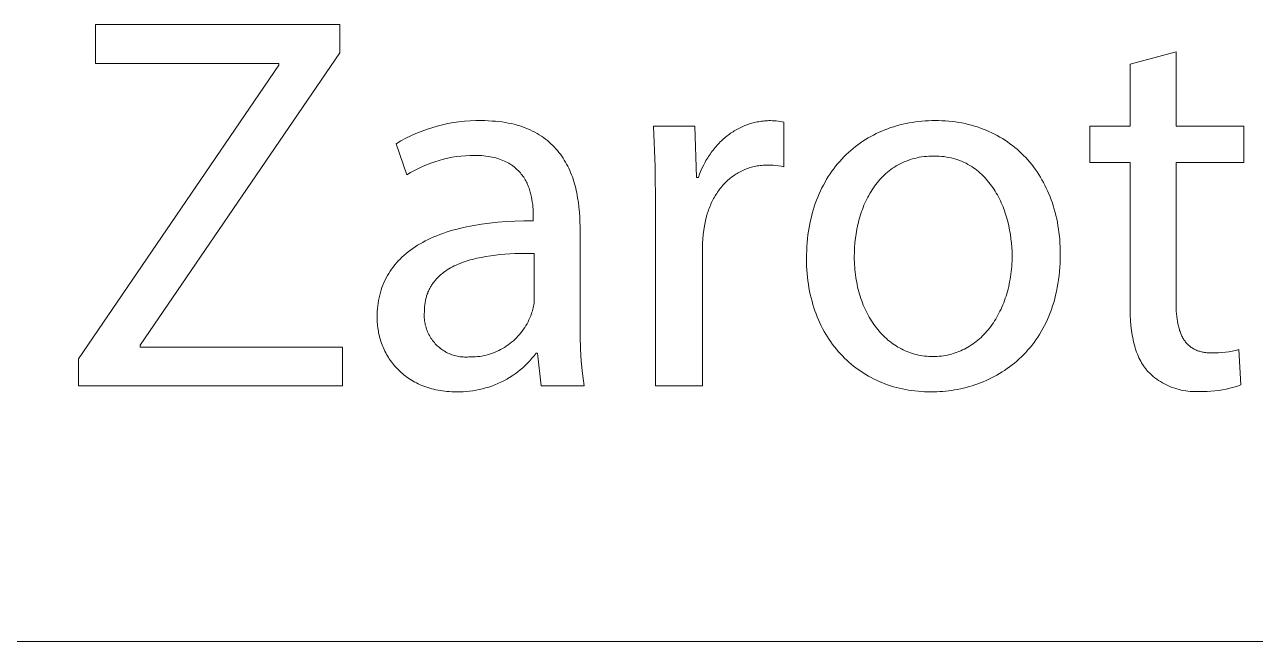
# Model space of a CAD drawing. Header units: millimetres. Extents: x -1656 to 3995, y -637 to 3312.
# Drawn here: x 3038.2 to 3167.9, y -636.5 to -571.5 of the extents above; entities that cross this region are included whole.
import ezdxf

# ---------------------------------------------------------------- set-up
doc = ezdxf.new("R2010")
doc.units = ezdxf.units.MM
doc.header["$MEASUREMENT"] = 0
doc.layers.add('Domyślny', color=7, linetype='Continuous', true_color=0x000000)

msp = doc.modelspace()

# ---------------------------------------------------------------- linework, layer by layer
at = {"layer": 'Domyślny', "color": 18, "lineweight": 15, "true_color": 0x000000}
for p, q in [((3045.63, -575.57), (3045.63, -571.45)), ((3045.63, -571.45), (3071.38, -571.45)), ((3071.38, -571.45), (3071.38, -574.44)), ((3071.38, -574.44), (3050.34, -605.27)), ((3154.71, -575.64), (3159.56, -574.34)), ((3159.56, -574.34), (3159.56, -582.18)), ((3043.83, -606.7), (3064.98, -575.74)), ((3064.98, -575.57), (3045.63, -575.57)), ((3064.98, -575.74), (3064.98, -575.57)), ((3154.71, -582.18), (3154.71, -575.64)), ((3079.96, -582.71), (3080.52, -582.51)), ((3080.52, -582.51), (3081.08, -582.33)), ((3081.08, -582.33), (3081.65, -582.17)), ((3081.65, -582.17), (3082.22, -582.02)), ((3082.22, -582.02), (3082.79, -581.9)), ((3082.79, -581.9), (3083.37, -581.79)), ((3083.37, -581.79), (3083.96, -581.71)), ((3083.96, -581.71), (3084.54, -581.65)), ((3084.54, -581.65), (3085.13, -581.6)), ((3085.13, -581.6), (3085.72, -581.58)), ((3085.72, -581.58), (3086.31, -581.58)), ((3086.31, -581.58), (3086.7, -581.58)), ((3086.7, -581.58), (3087.08, -581.6)), ((3087.08, -581.6), (3087.45, -581.62)), ((3087.45, -581.62), (3087.81, -581.64)), ((3087.81, -581.64), (3088.16, -581.68)), ((3088.16, -581.68), (3088.5, -581.72)), ((3088.5, -581.72), (3088.83, -581.78)), ((3088.83, -581.78), (3089.16, -581.84)), ((3089.16, -581.84), (3089.47, -581.9)), ((3089.47, -581.9), (3089.78, -581.97)), ((3089.78, -581.97), (3090.08, -582.06)), ((3090.08, -582.06), (3090.38, -582.14)), ((3090.38, -582.14), (3090.66, -582.24)), ((3090.66, -582.24), (3090.93, -582.34)), ((3090.93, -582.34), (3091.2, -582.44)), ((3091.2, -582.44), (3091.46, -582.56)), ((3091.46, -582.56), (3091.72, -582.68)), ((3104.64, -586.46), (3104.47, -582.18)), ((3104.47, -582.18), (3108.81, -582.18)), ((3108.81, -582.18), (3109, -587.57)), ((3112.99, -582.66), (3113.13, -582.58)), ((3113.13, -582.58), (3113.26, -582.51)), ((3113.26, -582.51), (3113.4, -582.43)), ((3113.4, -582.43), (3113.53, -582.36)), ((3113.53, -582.36), (3113.67, -582.3)), ((3113.67, -582.3), (3113.81, -582.23)), ((3113.81, -582.23), (3113.95, -582.17)), ((3113.95, -582.17), (3114.09, -582.11)), ((3114.09, -582.11), (3114.24, -582.05)), ((3114.24, -582.05), (3114.38, -582)), ((3114.38, -582), (3114.52, -581.95)), ((3114.52, -581.95), (3114.67, -581.9)), ((3114.67, -581.9), (3114.82, -581.86)), ((3114.82, -581.86), (3114.96, -581.82)), ((3114.96, -581.82), (3115.11, -581.78)), ((3115.11, -581.78), (3115.26, -581.75)), ((3115.26, -581.75), (3115.41, -581.72)), ((3115.41, -581.72), (3115.56, -581.69)), ((3115.56, -581.69), (3115.71, -581.66)), ((3115.71, -581.66), (3115.86, -581.64)), ((3115.86, -581.64), (3116.02, -581.62)), ((3116.02, -581.62), (3116.17, -581.61)), ((3116.17, -581.61), (3116.33, -581.6)), ((3116.33, -581.6), (3116.48, -581.59)), ((3116.48, -581.59), (3116.64, -581.58)), ((3116.64, -581.58), (3116.79, -581.58)), ((3116.79, -581.58), (3117, -581.59)), ((3117, -581.59), (3117.2, -581.59)), ((3117.2, -581.59), (3117.41, -581.61)), ((3117.41, -581.61), (3117.61, -581.63)), ((3117.61, -581.63), (3117.82, -581.66)), ((3117.82, -581.66), (3118.02, -581.69)), ((3118.02, -581.69), (3118.22, -581.73)), ((3118.22, -581.73), (3118.22, -586.44)), ((3128.55, -582.68), (3128.85, -582.55)), ((3128.85, -582.55), (3129.16, -582.43)), ((3129.16, -582.43), (3129.47, -582.32)), ((3129.47, -582.32), (3129.79, -582.22)), ((3129.79, -582.22), (3130.1, -582.13)), ((3130.1, -582.13), (3130.43, -582.04)), ((3130.43, -582.04), (3130.75, -581.96)), ((3130.75, -581.96), (3131.08, -581.88)), ((3131.08, -581.88), (3131.41, -581.82)), ((3131.41, -581.82), (3131.75, -581.76)), ((3131.75, -581.76), (3132.08, -581.71)), ((3132.08, -581.71), (3132.42, -581.67)), ((3132.42, -581.67), (3132.77, -581.63)), ((3132.77, -581.63), (3133.11, -581.61)), ((3133.11, -581.61), (3133.46, -581.59)), ((3133.46, -581.59), (3133.81, -581.57)), ((3133.81, -581.57), (3134.17, -581.57)), ((3134.17, -581.57), (3134.53, -581.58)), ((3134.53, -581.58), (3134.9, -581.59)), ((3134.9, -581.59), (3135.25, -581.61)), ((3135.25, -581.61), (3135.61, -581.64)), ((3135.61, -581.64), (3135.96, -581.67)), ((3135.96, -581.67), (3136.31, -581.72)), ((3136.31, -581.72), (3136.65, -581.77)), ((3136.65, -581.77), (3136.99, -581.83)), ((3136.99, -581.83), (3137.33, -581.9)), ((3137.33, -581.9), (3137.66, -581.98)), ((3137.66, -581.98), (3137.98, -582.06)), ((3137.98, -582.06), (3138.3, -582.15)), ((3138.3, -582.15), (3138.62, -582.25)), ((3138.62, -582.25), (3138.93, -582.36)), ((3138.93, -582.36), (3139.24, -582.47)), ((3139.24, -582.47), (3139.55, -582.6)), ((3139.55, -582.6), (3139.84, -582.72)), ((3150.48, -585.99), (3150.48, -582.18)), ((3150.48, -582.18), (3154.71, -582.18)), ((3159.56, -582.18), (3166.7, -582.18)), ((3166.7, -582.18), (3166.7, -585.99)), ((3077.32, -584.01), (3077.83, -583.71)), ((3077.83, -583.71), (3078.35, -583.43)), ((3078.35, -583.43), (3078.88, -583.18)), ((3078.88, -583.18), (3079.42, -582.94)), ((3079.42, -582.94), (3079.96, -582.71)), ((3091.72, -582.68), (3091.96, -582.8)), ((3091.96, -582.8), (3092.2, -582.93)), ((3092.2, -582.93), (3092.43, -583.07)), ((3092.43, -583.07), (3092.65, -583.22)), ((3092.65, -583.22), (3092.87, -583.36)), ((3092.87, -583.36), (3093.08, -583.52)), ((3093.08, -583.52), (3093.28, -583.68)), ((3093.28, -583.68), (3093.47, -583.84)), ((3093.47, -583.84), (3093.66, -584.01)), ((3111.28, -584.06), (3111.39, -583.94)), ((3111.39, -583.94), (3111.51, -583.83)), ((3111.51, -583.83), (3111.62, -583.72)), ((3111.62, -583.72), (3111.74, -583.61)), ((3111.74, -583.61), (3111.86, -583.5)), ((3111.86, -583.5), (3111.98, -583.4)), ((3111.98, -583.4), (3112.1, -583.3)), ((3112.1, -583.3), (3112.22, -583.2)), ((3112.22, -583.2), (3112.35, -583.1)), ((3112.35, -583.1), (3112.47, -583.01)), ((3112.47, -583.01), (3112.6, -582.92)), ((3112.6, -582.92), (3112.73, -582.83)), ((3112.73, -582.83), (3112.86, -582.75)), ((3112.86, -582.75), (3112.99, -582.66)), ((3126.02, -584.12), (3126.28, -583.93)), ((3126.28, -583.93), (3126.55, -583.75)), ((3126.55, -583.75), (3126.82, -583.58)), ((3126.82, -583.58), (3127.1, -583.41)), ((3127.1, -583.41), (3127.38, -583.25)), ((3127.38, -583.25), (3127.67, -583.1)), ((3127.67, -583.1), (3127.96, -582.95)), ((3127.96, -582.95), (3128.25, -582.81)), ((3128.25, -582.81), (3128.55, -582.68)), ((3139.84, -582.72), (3140.14, -582.86)), ((3140.14, -582.86), (3140.43, -583)), ((3140.43, -583), (3140.71, -583.15)), ((3140.71, -583.15), (3140.99, -583.31)), ((3140.99, -583.31), (3141.26, -583.47)), ((3141.26, -583.47), (3141.53, -583.65)), ((3141.53, -583.65), (3141.8, -583.82)), ((3141.8, -583.82), (3142.05, -584.01)), ((3078.45, -587.3), (3077.32, -584.01)), ((3085.58, -585.25), (3085.11, -585.26)), ((3085.84, -585.25), (3085.58, -585.25)), ((3093.66, -584.01), (3093.84, -584.19)), ((3093.84, -584.19), (3094.01, -584.36)), ((3094.01, -584.36), (3094.18, -584.55)), ((3094.18, -584.55), (3094.34, -584.74)), ((3094.34, -584.74), (3094.5, -584.93)), ((3094.5, -584.93), (3094.65, -585.12)), ((3094.65, -585.12), (3094.79, -585.32)), ((3110.27, -585.36), (3110.36, -585.22)), ((3110.36, -585.22), (3110.46, -585.08)), ((3110.46, -585.08), (3110.55, -584.95)), ((3110.55, -584.95), (3110.65, -584.81)), ((3110.65, -584.81), (3110.75, -584.68)), ((3110.75, -584.68), (3110.85, -584.55)), ((3110.85, -584.55), (3110.96, -584.43)), ((3110.96, -584.43), (3111.07, -584.3)), ((3111.07, -584.3), (3111.17, -584.18)), ((3111.17, -584.18), (3111.28, -584.06)), ((3124.55, -585.4), (3124.78, -585.17)), ((3124.78, -585.17), (3125.01, -584.95)), ((3125.01, -584.95), (3125.26, -584.73)), ((3125.26, -584.73), (3125.51, -584.52)), ((3125.51, -584.52), (3125.76, -584.32)), ((3125.76, -584.32), (3126.02, -584.12)), ((3142.05, -584.01), (3142.31, -584.2)), ((3142.31, -584.2), (3142.56, -584.4)), ((3142.56, -584.4), (3142.8, -584.6)), ((3142.8, -584.6), (3143.03, -584.81)), ((3143.03, -584.81), (3143.27, -585.03)), ((3143.27, -585.03), (3143.49, -585.25)), ((3143.49, -585.25), (3143.71, -585.48)), ((3080.1, -586.42), (3079.68, -586.62)), ((3080.54, -586.23), (3080.1, -586.42)), ((3080.98, -586.06), (3080.54, -586.23)), ((3081.42, -585.91), (3080.98, -586.06)), ((3081.87, -585.77), (3081.42, -585.91)), ((3082.32, -585.65), (3081.87, -585.77)), ((3082.78, -585.54), (3082.32, -585.65)), ((3083.24, -585.45), (3082.78, -585.54)), ((3083.71, -585.38), (3083.24, -585.45)), ((3084.17, -585.32), (3083.71, -585.38)), ((3084.64, -585.28), (3084.17, -585.32)), ((3085.11, -585.26), (3084.64, -585.28)), ((3086.09, -585.26), (3085.84, -585.25)), ((3086.33, -585.27), (3086.09, -585.26)), ((3086.57, -585.29), (3086.33, -585.27)), ((3086.8, -585.32), (3086.57, -585.29)), ((3087.02, -585.35), (3086.8, -585.32)), ((3087.24, -585.39), (3087.02, -585.35)), ((3087.45, -585.43), (3087.24, -585.39)), ((3087.65, -585.47), (3087.45, -585.43)), ((3087.85, -585.52), (3087.65, -585.47)), ((3088.04, -585.58), (3087.85, -585.52)), ((3088.23, -585.64), (3088.04, -585.58)), ((3088.41, -585.7), (3088.23, -585.64)), ((3088.58, -585.77), (3088.41, -585.7)), ((3088.75, -585.84), (3088.58, -585.77)), ((3088.91, -585.92), (3088.75, -585.84)), ((3089.06, -586), (3088.91, -585.92)), ((3089.21, -586.08), (3089.06, -586)), ((3089.36, -586.17), (3089.21, -586.08)), ((3089.5, -586.26), (3089.36, -586.17)), ((3089.63, -586.35), (3089.5, -586.26)), ((3089.76, -586.45), (3089.63, -586.35)), ((3089.88, -586.55), (3089.76, -586.45)), ((3094.79, -585.32), (3094.93, -585.53)), ((3094.93, -585.53), (3095.06, -585.74)), ((3095.06, -585.74), (3095.18, -585.95)), ((3095.18, -585.95), (3095.3, -586.16)), ((3095.3, -586.16), (3095.42, -586.38)), ((3095.42, -586.38), (3095.53, -586.6)), ((3104.69, -590.75), (3104.64, -586.46)), ((3109.61, -586.57), (3109.76, -586.26)), ((3109.76, -586.26), (3109.92, -585.95)), ((3109.92, -585.95), (3110, -585.8)), ((3110, -585.8), (3110.09, -585.65)), ((3110.09, -585.65), (3110.18, -585.51)), ((3110.18, -585.51), (3110.27, -585.36)), ((3114.64, -586.54), (3114.5, -586.58)), ((3114.79, -586.5), (3114.64, -586.54)), ((3114.94, -586.46), (3114.79, -586.5)), ((3115.09, -586.42), (3114.94, -586.46)), ((3115.24, -586.39), (3115.09, -586.42)), ((3115.39, -586.36), (3115.24, -586.39)), ((3115.55, -586.34), (3115.39, -586.36)), ((3115.7, -586.32), (3115.55, -586.34)), ((3115.86, -586.3), (3115.7, -586.32)), ((3116.02, -586.29), (3115.86, -586.3)), ((3116.18, -586.28), (3116.02, -586.29)), ((3116.34, -586.27), (3116.18, -586.28)), ((3116.51, -586.27), (3116.34, -586.27)), ((3116.8, -586.27), (3116.51, -586.27)), ((3117.08, -586.29), (3116.8, -586.27)), ((3117.37, -586.31), (3117.08, -586.29)), ((3117.65, -586.34), (3117.37, -586.31)), ((3117.94, -586.39), (3117.65, -586.34)), ((3118.22, -586.44), (3117.94, -586.39)), ((3123.47, -586.65), (3123.67, -586.39)), ((3123.67, -586.39), (3123.88, -586.13)), ((3123.88, -586.13), (3124.1, -585.88)), ((3124.1, -585.88), (3124.32, -585.64)), ((3124.32, -585.64), (3124.55, -585.4)), ((3129.87, -586.48), (3129.68, -586.6)), ((3130.06, -586.36), (3129.87, -586.48)), ((3130.26, -586.25), (3130.06, -586.36)), ((3130.46, -586.14), (3130.26, -586.25)), ((3130.67, -586.04), (3130.46, -586.14)), ((3130.88, -585.94), (3130.67, -586.04)), ((3131.1, -585.85), (3130.88, -585.94)), ((3131.32, -585.77), (3131.1, -585.85)), ((3131.54, -585.69), (3131.32, -585.77)), ((3131.77, -585.62), (3131.54, -585.69)), ((3132.01, -585.56), (3131.77, -585.62)), ((3132.25, -585.5), (3132.01, -585.56)), ((3132.49, -585.45), (3132.25, -585.5)), ((3132.74, -585.41), (3132.49, -585.45)), ((3132.99, -585.38), (3132.74, -585.41)), ((3133.25, -585.35), (3132.99, -585.38)), ((3133.51, -585.33), (3133.25, -585.35)), ((3133.78, -585.32), (3133.51, -585.33)), ((3134.05, -585.32), (3133.78, -585.32)), ((3134.33, -585.32), (3134.05, -585.32)), ((3134.59, -585.33), (3134.33, -585.32)), ((3134.86, -585.35), (3134.59, -585.33)), ((3135.12, -585.38), (3134.86, -585.35)), ((3135.37, -585.42), (3135.12, -585.38)), ((3135.62, -585.46), (3135.37, -585.42)), ((3135.86, -585.52), (3135.62, -585.46)), ((3136.1, -585.58), (3135.86, -585.52)), ((3136.33, -585.64), (3136.1, -585.58)), ((3136.56, -585.72), (3136.33, -585.64)), ((3136.78, -585.8), (3136.56, -585.72)), ((3137, -585.89), (3136.78, -585.8)), ((3137.21, -585.98), (3137, -585.89)), ((3137.42, -586.08), (3137.21, -585.98)), ((3137.62, -586.19), (3137.42, -586.08)), ((3137.82, -586.31), (3137.62, -586.19)), ((3138.02, -586.43), (3137.82, -586.31)), ((3138.21, -586.55), (3138.02, -586.43)), ((3143.71, -585.48), (3143.93, -585.71)), ((3143.93, -585.71), (3144.13, -585.95)), ((3144.13, -585.95), (3144.34, -586.2)), ((3144.34, -586.2), (3144.53, -586.46)), ((3144.53, -586.46), (3144.72, -586.71)), ((3154.71, -585.99), (3150.48, -585.99)), ((3154.71, -600.93), (3154.71, -585.99)), ((3166.7, -585.99), (3159.56, -585.99)), ((3159.56, -585.99), (3159.56, -600.74)), ((3078.85, -587.06), (3078.45, -587.3)), ((3079.26, -586.83), (3078.85, -587.06)), ((3079.68, -586.62), (3079.26, -586.83)), ((3090, -586.65), (3089.88, -586.55)), ((3090.11, -586.76), (3090, -586.65)), ((3090.22, -586.87), (3090.11, -586.76)), ((3090.33, -586.98), (3090.22, -586.87)), ((3090.43, -587.09), (3090.33, -586.98)), ((3090.52, -587.21), (3090.43, -587.09)), ((3090.61, -587.32), (3090.52, -587.21)), ((3090.7, -587.44), (3090.61, -587.32)), ((3090.78, -587.56), (3090.7, -587.44)), ((3090.86, -587.69), (3090.78, -587.56)), ((3090.93, -587.81), (3090.86, -587.69)), ((3091, -587.94), (3090.93, -587.81)), ((3095.53, -586.6), (3095.63, -586.83)), ((3095.63, -586.83), (3095.73, -587.05)), ((3095.73, -587.05), (3095.82, -587.28)), ((3095.82, -587.28), (3095.91, -587.52)), ((3095.91, -587.52), (3095.99, -587.75)), ((3095.99, -587.75), (3096.06, -587.99)), ((3109, -587.57), (3109.21, -587.57)), ((3109.21, -587.57), (3109.33, -587.23)), ((3109.33, -587.23), (3109.46, -586.89)), ((3109.46, -586.89), (3109.61, -586.57)), ((3112.43, -587.76), (3112.32, -587.86)), ((3112.55, -587.66), (3112.43, -587.76)), ((3112.67, -587.57), (3112.55, -587.66)), ((3112.78, -587.48), (3112.67, -587.57)), ((3112.91, -587.39), (3112.78, -587.48)), ((3113.03, -587.3), (3112.91, -587.39)), ((3113.15, -587.22), (3113.03, -587.3)), ((3113.28, -587.15), (3113.15, -587.22)), ((3113.41, -587.07), (3113.28, -587.15)), ((3113.54, -587), (3113.41, -587.07)), ((3113.67, -586.93), (3113.54, -587)), ((3113.8, -586.86), (3113.67, -586.93)), ((3113.94, -586.8), (3113.8, -586.86)), ((3114.08, -586.74), (3113.94, -586.8)), ((3114.22, -586.69), (3114.08, -586.74)), ((3114.36, -586.63), (3114.22, -586.69)), ((3114.5, -586.58), (3114.36, -586.63)), ((3122.55, -588.06), (3122.72, -587.77)), ((3122.72, -587.77), (3122.9, -587.48)), ((3122.9, -587.48), (3123.08, -587.2)), ((3123.08, -587.2), (3123.27, -586.92)), ((3123.27, -586.92), (3123.47, -586.65)), ((3128.34, -587.79), (3128.19, -587.96)), ((3128.49, -587.63), (3128.34, -587.79)), ((3128.65, -587.47), (3128.49, -587.63)), ((3128.81, -587.31), (3128.65, -587.47)), ((3128.98, -587.16), (3128.81, -587.31)), ((3129.15, -587.01), (3128.98, -587.16)), ((3129.32, -586.87), (3129.15, -587.01)), ((3129.5, -586.73), (3129.32, -586.87)), ((3129.68, -586.6), (3129.5, -586.73)), ((3138.39, -586.68), (3138.21, -586.55)), ((3138.57, -586.82), (3138.39, -586.68)), ((3138.75, -586.96), (3138.57, -586.82)), ((3138.92, -587.11), (3138.75, -586.96)), ((3139.08, -587.26), (3138.92, -587.11)), ((3139.24, -587.42), (3139.08, -587.26)), ((3139.4, -587.58), (3139.24, -587.42)), ((3139.55, -587.75), (3139.4, -587.58)), ((3139.7, -587.92), (3139.55, -587.75)), ((3144.72, -586.71), (3144.91, -586.98)), ((3144.91, -586.98), (3145.09, -587.25)), ((3145.09, -587.25), (3145.26, -587.53)), ((3145.26, -587.53), (3145.42, -587.81)), ((3145.42, -587.81), (3145.58, -588.1)), ((3091.07, -588.06), (3091, -587.94)), ((3091.13, -588.19), (3091.07, -588.06)), ((3091.19, -588.32), (3091.13, -588.19)), ((3091.24, -588.45), (3091.19, -588.32)), ((3091.3, -588.58), (3091.24, -588.45)), ((3091.35, -588.71), (3091.3, -588.58)), ((3091.39, -588.85), (3091.35, -588.71)), ((3091.43, -588.98), (3091.39, -588.85)), ((3091.47, -589.11), (3091.43, -588.98)), ((3091.51, -589.24), (3091.47, -589.11)), ((3096.06, -587.99), (3096.14, -588.23)), ((3096.14, -588.23), (3096.2, -588.47)), ((3096.2, -588.47), (3096.27, -588.72)), ((3096.27, -588.72), (3096.33, -588.96)), ((3096.33, -588.96), (3096.38, -589.21)), ((3111.22, -589.12), (3111.14, -589.25)), ((3111.31, -589), (3111.22, -589.12)), ((3111.4, -588.87), (3111.31, -589)), ((3111.5, -588.75), (3111.4, -588.87)), ((3111.59, -588.63), (3111.5, -588.75)), ((3111.69, -588.51), (3111.59, -588.63)), ((3111.79, -588.39), (3111.69, -588.51)), ((3111.89, -588.28), (3111.79, -588.39)), ((3112, -588.17), (3111.89, -588.28)), ((3112.1, -588.06), (3112, -588.17)), ((3112.21, -587.96), (3112.1, -588.06)), ((3112.32, -587.86), (3112.21, -587.96)), ((3121.92, -589.31), (3122.07, -588.99)), ((3122.07, -588.99), (3122.22, -588.67)), ((3122.22, -588.67), (3122.38, -588.37)), ((3122.38, -588.37), (3122.55, -588.06)), ((3127.4, -589.07), (3127.28, -589.26)), ((3127.52, -588.87), (3127.4, -589.07)), ((3127.65, -588.68), (3127.52, -588.87)), ((3127.78, -588.5), (3127.65, -588.68)), ((3127.91, -588.31), (3127.78, -588.5)), ((3128.05, -588.14), (3127.91, -588.31)), ((3128.19, -587.96), (3128.05, -588.14)), ((3139.84, -588.09), (3139.7, -587.92)), ((3139.98, -588.27), (3139.84, -588.09)), ((3140.12, -588.45), (3139.98, -588.27)), ((3140.25, -588.64), (3140.12, -588.45)), ((3140.37, -588.83), (3140.25, -588.64)), ((3140.49, -589.02), (3140.37, -588.83)), ((3140.61, -589.22), (3140.49, -589.02)), ((3145.58, -588.1), (3145.74, -588.39)), ((3145.74, -588.39), (3145.88, -588.69)), ((3145.88, -588.69), (3146.02, -588.99)), ((3146.02, -588.99), (3146.16, -589.3)), ((3091.54, -589.37), (3091.51, -589.24)), ((3091.58, -589.51), (3091.54, -589.37)), ((3091.6, -589.64), (3091.58, -589.51)), ((3091.65, -589.9), (3091.6, -589.64)), ((3091.69, -590.16), (3091.65, -589.9)), ((3091.73, -590.41), (3091.69, -590.16)), ((3091.75, -590.66), (3091.73, -590.41)), ((3096.38, -589.21), (3096.43, -589.46)), ((3096.43, -589.46), (3096.47, -589.71)), ((3096.47, -589.71), (3096.55, -590.21)), ((3096.55, -590.21), (3096.61, -590.72)), ((3110.52, -590.38), (3110.46, -590.53)), ((3110.59, -590.23), (3110.52, -590.38)), ((3110.66, -590.09), (3110.59, -590.23)), ((3110.74, -589.94), (3110.66, -590.09)), ((3110.81, -589.8), (3110.74, -589.94)), ((3110.89, -589.66), (3110.81, -589.8)), ((3110.97, -589.52), (3110.89, -589.66)), ((3111.05, -589.39), (3110.97, -589.52)), ((3111.14, -589.25), (3111.05, -589.39)), ((3121.41, -590.66), (3121.53, -590.31)), ((3121.53, -590.31), (3121.65, -589.97)), ((3121.65, -589.97), (3121.79, -589.64)), ((3121.79, -589.64), (3121.92, -589.31)), ((3126.75, -590.3), (3126.66, -590.51)), ((3126.85, -590.08), (3126.75, -590.3)), ((3126.95, -589.87), (3126.85, -590.08)), ((3127.06, -589.67), (3126.95, -589.87)), ((3127.17, -589.46), (3127.06, -589.67)), ((3127.28, -589.26), (3127.17, -589.46)), ((3140.73, -589.42), (3140.61, -589.22)), ((3140.83, -589.62), (3140.73, -589.42)), ((3140.94, -589.83), (3140.83, -589.62)), ((3141.04, -590.04), (3140.94, -589.83)), ((3141.14, -590.25), (3141.04, -590.04)), ((3141.23, -590.46), (3141.14, -590.25)), ((3146.16, -589.3), (3146.28, -589.61)), ((3146.28, -589.61), (3146.4, -589.93)), ((3146.4, -589.93), (3146.52, -590.25)), ((3146.52, -590.25), (3146.62, -590.58)), ((3091.77, -590.91), (3091.75, -590.66)), ((3091.78, -591.14), (3091.77, -590.91)), ((3091.79, -591.37), (3091.78, -591.14)), ((3091.79, -591.59), (3091.79, -591.37)), ((3091.79, -592.14), (3091.79, -591.59)), ((3096.61, -590.72), (3096.66, -591.23)), ((3096.66, -591.23), (3096.69, -591.75)), ((3104.69, -609.56), (3104.69, -590.75)), ((3110.07, -591.64), (3109.98, -591.98)), ((3110.17, -591.32), (3110.07, -591.64)), ((3110.22, -591.16), (3110.17, -591.32)), ((3110.28, -591), (3110.22, -591.16)), ((3110.33, -590.84), (3110.28, -591)), ((3110.4, -590.68), (3110.33, -590.84)), ((3110.46, -590.53), (3110.4, -590.68)), ((3121.02, -592.1), (3121.11, -591.73)), ((3121.11, -591.73), (3121.2, -591.36)), ((3121.2, -591.36), (3121.3, -591.01)), ((3121.3, -591.01), (3121.41, -590.66)), ((3126.26, -591.63), (3126.19, -591.86)), ((3126.33, -591.4), (3126.26, -591.63)), ((3126.41, -591.17), (3126.33, -591.4)), ((3126.49, -590.95), (3126.41, -591.17)), ((3126.57, -590.73), (3126.49, -590.95)), ((3126.66, -590.51), (3126.57, -590.73)), ((3141.32, -590.67), (3141.23, -590.46)), ((3141.4, -590.89), (3141.32, -590.67)), ((3141.48, -591.11), (3141.4, -590.89)), ((3141.56, -591.33), (3141.48, -591.11)), ((3141.63, -591.55), (3141.56, -591.33)), ((3141.7, -591.77), (3141.63, -591.55)), ((3146.62, -590.58), (3146.72, -590.92)), ((3146.72, -590.92), (3146.81, -591.26)), ((3146.81, -591.26), (3146.9, -591.6)), ((3146.9, -591.6), (3146.98, -591.95)), ((3083.64, -593.05), (3084, -592.96)), ((3084, -592.96), (3084.75, -592.78)), ((3084.75, -592.78), (3085.53, -592.63)), ((3085.53, -592.63), (3086.34, -592.49)), ((3086.34, -592.49), (3087.18, -592.38)), ((3087.18, -592.38), (3088.04, -592.29)), ((3088.04, -592.29), (3088.94, -592.22)), ((3088.94, -592.22), (3089.86, -592.17)), ((3089.86, -592.17), (3090.81, -592.14)), ((3090.81, -592.14), (3091.79, -592.14)), ((3096.69, -591.75), (3096.71, -592.26)), ((3096.71, -592.26), (3096.72, -592.78)), ((3096.72, -592.78), (3096.72, -603.03)), ((3109.83, -592.67), (3109.76, -593.13)), ((3109.9, -592.32), (3109.83, -592.67)), ((3109.98, -591.98), (3109.9, -592.32)), ((3120.81, -593.24), (3120.87, -592.86)), ((3120.87, -592.86), (3120.94, -592.47)), ((3120.94, -592.47), (3121.02, -592.1)), ((3125.91, -593.03), (3125.83, -593.51)), ((3126.01, -592.55), (3125.91, -593.03)), ((3126.07, -592.32), (3126.01, -592.55)), ((3126.13, -592.09), (3126.07, -592.32)), ((3126.19, -591.86), (3126.13, -592.09)), ((3141.82, -592.22), (3141.7, -591.77)), ((3141.93, -592.67), (3141.82, -592.22)), ((3142.02, -593.13), (3141.93, -592.67)), ((3146.98, -591.95), (3147.05, -592.3)), ((3147.05, -592.3), (3147.11, -592.66)), ((3147.11, -592.66), (3147.17, -593.02)), ((3147.17, -593.02), (3147.22, -593.38)), ((3080.13, -594.42), (3080.41, -594.27)), ((3080.41, -594.27), (3080.7, -594.13)), ((3080.7, -594.13), (3081, -593.99)), ((3081, -593.99), (3081.3, -593.85)), ((3081.3, -593.85), (3081.61, -593.72)), ((3081.61, -593.72), (3081.93, -593.6)), ((3081.93, -593.6), (3082.26, -593.48)), ((3082.26, -593.48), (3082.59, -593.36)), ((3082.59, -593.36), (3082.93, -593.25)), ((3082.93, -593.25), (3083.28, -593.15)), ((3083.28, -593.15), (3083.64, -593.05)), ((3109.67, -594.05), (3109.64, -594.52)), ((3109.71, -593.59), (3109.67, -594.05)), ((3109.76, -593.13), (3109.71, -593.59)), ((3120.67, -594.44), (3120.71, -594.04)), ((3120.71, -594.04), (3120.75, -593.64)), ((3120.75, -593.64), (3120.81, -593.24)), ((3125.76, -593.99), (3125.71, -594.47)), ((3125.83, -593.51), (3125.76, -593.99)), ((3142.1, -593.58), (3142.02, -593.13)), ((3142.16, -594.04), (3142.1, -593.58)), ((3142.21, -594.49), (3142.16, -594.04)), ((3147.22, -593.38), (3147.26, -593.75)), ((3147.26, -593.75), (3147.3, -594.13)), ((3147.3, -594.13), (3147.32, -594.51)), ((3078.16, -595.79), (3078.38, -595.6)), ((3078.38, -595.6), (3078.6, -595.42)), ((3078.6, -595.42), (3078.84, -595.24)), ((3078.84, -595.24), (3079.08, -595.07)), ((3079.08, -595.07), (3079.33, -594.9)), ((3079.33, -594.9), (3079.59, -594.73)), ((3079.59, -594.73), (3079.86, -594.58)), ((3079.86, -594.58), (3080.13, -594.42)), ((3089.84, -595.61), (3089.33, -595.64)), ((3090.87, -595.59), (3089.84, -595.61)), ((3091.9, -595.6), (3090.87, -595.59)), ((3091.9, -600.36), (3091.9, -595.6)), ((3109.64, -594.52), (3109.62, -594.98)), ((3109.62, -594.98), (3109.62, -609.56)), ((3120.6, -595.69), (3120.62, -595.27)), ((3120.62, -595.27), (3120.64, -594.85)), ((3120.64, -594.85), (3120.67, -594.44)), ((3125.65, -595.44), (3125.64, -595.93)), ((3125.67, -594.96), (3125.65, -595.44)), ((3125.71, -594.47), (3125.67, -594.96)), ((3142.25, -594.94), (3142.21, -594.49)), ((3142.27, -595.38), (3142.25, -594.94)), ((3142.28, -595.82), (3142.27, -595.38)), ((3147.32, -594.51), (3147.34, -594.89)), ((3147.34, -594.89), (3147.35, -595.27)), ((3147.35, -595.27), (3147.36, -595.67)), ((3077.01, -597.02), (3077.18, -596.8)), ((3077.18, -596.8), (3077.36, -596.59)), ((3077.36, -596.59), (3077.55, -596.38)), ((3077.55, -596.38), (3077.74, -596.18)), ((3077.74, -596.18), (3077.95, -595.98)), ((3077.95, -595.98), (3078.16, -595.79)), ((3083.46, -596.91), (3083.27, -597.01)), ((3083.66, -596.82), (3083.46, -596.91)), ((3083.86, -596.73), (3083.66, -596.82)), ((3084.07, -596.64), (3083.86, -596.73)), ((3084.28, -596.56), (3084.07, -596.64)), ((3084.49, -596.49), (3084.28, -596.56)), ((3084.71, -596.41), (3084.49, -596.49)), ((3084.93, -596.34), (3084.71, -596.41)), ((3085.15, -596.27), (3084.93, -596.34)), ((3085.38, -596.21), (3085.15, -596.27)), ((3085.84, -596.1), (3085.38, -596.21)), ((3086.32, -596), (3085.84, -596.1)), ((3086.8, -595.91), (3086.32, -596)), ((3087.3, -595.83), (3086.8, -595.91)), ((3087.8, -595.77), (3087.3, -595.83)), ((3088.3, -595.71), (3087.8, -595.77)), ((3088.81, -595.67), (3088.3, -595.71)), ((3089.33, -595.64), (3088.81, -595.67)), ((3120.6, -596.12), (3120.6, -595.69)), ((3120.6, -596.52), (3120.6, -596.12)), ((3120.61, -596.92), (3120.6, -596.52)), ((3120.64, -597.31), (3120.61, -596.92)), ((3125.64, -595.93), (3125.64, -596.21)), ((3125.64, -596.21), (3125.65, -596.49)), ((3125.65, -596.49), (3125.66, -596.76)), ((3125.66, -596.76), (3125.68, -597.04)), ((3142.24, -596.95), (3142.25, -596.67)), ((3142.25, -596.67), (3142.27, -596.39)), ((3142.27, -596.1), (3142.28, -595.82)), ((3142.27, -596.39), (3142.27, -596.1)), ((3147.34, -596.6), (3147.31, -597.05)), ((3147.35, -596.13), (3147.34, -596.6)), ((3147.36, -595.67), (3147.35, -596.13)), ((3076.16, -598.42), (3076.28, -598.17)), ((3076.28, -598.17), (3076.41, -597.93)), ((3076.41, -597.93), (3076.55, -597.7)), ((3076.55, -597.7), (3076.69, -597.47)), ((3076.69, -597.47), (3076.85, -597.24)), ((3076.85, -597.24), (3077.01, -597.02)), ((3081.69, -598.17), (3081.62, -598.24)), ((3081.76, -598.1), (3081.69, -598.17)), ((3081.83, -598.02), (3081.76, -598.1)), ((3081.9, -597.96), (3081.83, -598.02)), ((3081.98, -597.89), (3081.9, -597.96)), ((3082.05, -597.82), (3081.98, -597.89)), ((3082.13, -597.76), (3082.05, -597.82)), ((3082.21, -597.69), (3082.13, -597.76)), ((3082.37, -597.57), (3082.21, -597.69)), ((3082.54, -597.45), (3082.37, -597.57)), ((3082.72, -597.33), (3082.54, -597.45)), ((3082.9, -597.22), (3082.72, -597.33)), ((3083.08, -597.11), (3082.9, -597.22)), ((3083.27, -597.01), (3083.08, -597.11)), ((3120.66, -597.7), (3120.64, -597.31)), ((3120.7, -598.09), (3120.66, -597.7)), ((3120.75, -598.46), (3120.7, -598.09)), ((3125.68, -597.04), (3125.7, -597.31)), ((3125.7, -597.31), (3125.73, -597.58)), ((3125.73, -597.58), (3125.76, -597.84)), ((3125.76, -597.84), (3125.8, -598.11)), ((3125.8, -598.11), (3125.84, -598.37)), ((3142.07, -598.31), (3142.11, -598.05)), ((3142.11, -598.05), (3142.15, -597.78)), ((3142.15, -597.78), (3142.18, -597.51)), ((3142.18, -597.51), (3142.21, -597.23)), ((3142.21, -597.23), (3142.24, -596.95)), ((3147.23, -597.93), (3147.18, -598.36)), ((3147.28, -597.49), (3147.23, -597.93)), ((3147.31, -597.05), (3147.28, -597.49)), ((3075.67, -599.71), (3075.75, -599.44)), ((3075.75, -599.44), (3075.84, -599.18)), ((3075.84, -599.18), (3075.94, -598.92)), ((3075.94, -598.92), (3076.04, -598.67)), ((3076.04, -598.67), (3076.16, -598.42)), ((3080.78, -599.49), (3080.73, -599.58)), ((3080.82, -599.39), (3080.78, -599.49)), ((3080.87, -599.3), (3080.82, -599.39)), ((3080.91, -599.21), (3080.87, -599.3)), ((3080.96, -599.12), (3080.91, -599.21)), ((3081.01, -599.04), (3080.96, -599.12)), ((3081.07, -598.95), (3081.01, -599.04)), ((3081.12, -598.87), (3081.07, -598.95)), ((3081.18, -598.78), (3081.12, -598.87)), ((3081.24, -598.7), (3081.18, -598.78)), ((3081.29, -598.62), (3081.24, -598.7)), ((3081.36, -598.54), (3081.29, -598.62)), ((3081.42, -598.47), (3081.36, -598.54)), ((3081.48, -598.39), (3081.42, -598.47)), ((3081.55, -598.31), (3081.48, -598.39)), ((3081.62, -598.24), (3081.55, -598.31)), ((3120.8, -598.84), (3120.75, -598.46)), ((3120.86, -599.21), (3120.8, -598.84)), ((3120.93, -599.57), (3120.86, -599.21)), ((3125.84, -598.37), (3125.89, -598.62)), ((3125.89, -598.62), (3125.94, -598.88)), ((3125.94, -598.88), (3125.99, -599.13)), ((3125.99, -599.13), (3126.05, -599.38)), ((3126.05, -599.38), (3126.12, -599.63)), ((3141.79, -599.59), (3141.85, -599.34)), ((3141.85, -599.34), (3141.92, -599.09)), ((3141.92, -599.09), (3141.97, -598.83)), ((3141.97, -598.83), (3142.02, -598.57)), ((3142.02, -598.57), (3142.07, -598.31)), ((3147.04, -599.19), (3146.96, -599.59)), ((3147.11, -598.78), (3147.04, -599.19)), ((3147.18, -598.36), (3147.11, -598.78)), ((3075.39, -601.11), (3075.43, -600.82)), ((3075.43, -600.82), (3075.48, -600.54)), ((3075.48, -600.54), (3075.53, -600.26)), ((3075.53, -600.26), (3075.6, -599.98)), ((3075.6, -599.98), (3075.67, -599.71)), ((3080.38, -600.82), (3080.36, -600.93)), ((3080.4, -600.71), (3080.38, -600.82)), ((3080.42, -600.6), (3080.4, -600.71)), ((3080.44, -600.49), (3080.42, -600.6)), ((3080.47, -600.38), (3080.44, -600.49)), ((3080.49, -600.28), (3080.47, -600.38)), ((3080.52, -600.17), (3080.49, -600.28)), ((3080.55, -600.07), (3080.52, -600.17)), ((3080.58, -599.97), (3080.55, -600.07)), ((3080.62, -599.87), (3080.58, -599.97)), ((3080.66, -599.77), (3080.62, -599.87)), ((3080.69, -599.68), (3080.66, -599.77)), ((3080.73, -599.58), (3080.69, -599.68)), ((3091.87, -600.84), (3091.88, -600.68)), ((3091.88, -600.68), (3091.9, -600.52)), ((3091.9, -600.52), (3091.9, -600.36)), ((3121, -599.93), (3120.93, -599.57)), ((3121.08, -600.28), (3121, -599.93)), ((3121.18, -600.63), (3121.08, -600.28)), ((3121.27, -600.97), (3121.18, -600.63)), ((3126.12, -599.63), (3126.19, -599.87)), ((3126.19, -599.87), (3126.26, -600.11)), ((3126.26, -600.11), (3126.34, -600.34)), ((3126.34, -600.34), (3126.42, -600.58)), ((3126.42, -600.58), (3126.5, -600.81)), ((3126.5, -600.81), (3126.59, -601.03)), ((3141.3, -601.02), (3141.39, -600.79)), ((3141.39, -600.79), (3141.48, -600.56)), ((3141.48, -600.56), (3141.56, -600.32)), ((3141.56, -600.32), (3141.64, -600.08)), ((3141.64, -600.08), (3141.72, -599.84)), ((3141.72, -599.84), (3141.79, -599.59)), ((3146.67, -600.76), (3146.55, -601.13)), ((3146.77, -600.38), (3146.67, -600.76)), ((3146.87, -599.99), (3146.77, -600.38)), ((3146.96, -599.59), (3146.87, -599.99)), ((3159.56, -600.74), (3159.57, -601.05)), ((3075.32, -602.32), (3075.33, -602.01)), ((3075.33, -602.01), (3075.34, -601.71)), ((3075.34, -601.71), (3075.36, -601.41)), ((3075.36, -601.41), (3075.39, -601.11)), ((3080.31, -601.77), (3080.3, -601.92)), ((3080.3, -601.92), (3080.3, -602.07)), ((3080.3, -602.07), (3080.3, -602.22)), ((3080.32, -601.4), (3080.31, -601.52)), ((3080.31, -601.52), (3080.31, -601.65)), ((3080.31, -601.65), (3080.31, -601.77)), ((3080.33, -601.28), (3080.32, -601.4)), ((3080.34, -601.17), (3080.33, -601.28)), ((3080.35, -601.05), (3080.34, -601.17)), ((3080.36, -600.93), (3080.35, -601.05)), ((3091.52, -602.16), (3091.6, -601.94)), ((3091.6, -601.94), (3091.65, -601.79)), ((3091.65, -601.79), (3091.7, -601.63)), ((3091.7, -601.63), (3091.75, -601.48)), ((3091.75, -601.48), (3091.78, -601.32)), ((3091.78, -601.32), (3091.82, -601.16)), ((3091.82, -601.16), (3091.85, -601)), ((3091.85, -601), (3091.87, -600.84)), ((3121.38, -601.31), (3121.27, -600.97)), ((3121.49, -601.64), (3121.38, -601.31)), ((3121.61, -601.97), (3121.49, -601.64)), ((3121.73, -602.29), (3121.61, -601.97)), ((3126.59, -601.03), (3126.69, -601.26)), ((3126.69, -601.26), (3126.78, -601.47)), ((3126.78, -601.47), (3126.89, -601.69)), ((3126.89, -601.69), (3126.99, -601.9)), ((3126.99, -601.9), (3127.1, -602.11)), ((3127.1, -602.11), (3127.22, -602.31)), ((3140.67, -602.31), (3140.78, -602.11)), ((3140.78, -602.11), (3140.89, -601.9)), ((3140.89, -601.9), (3141, -601.68)), ((3141, -601.68), (3141.11, -601.47)), ((3141.11, -601.47), (3141.21, -601.25)), ((3141.21, -601.25), (3141.3, -601.02)), ((3146.3, -601.85), (3146.16, -602.2)), ((3146.43, -601.49), (3146.3, -601.85)), ((3146.55, -601.13), (3146.43, -601.49)), ((3154.72, -601.52), (3154.71, -600.93)), ((3154.73, -602.1), (3154.72, -601.52)), ((3154.77, -602.65), (3154.73, -602.1)), ((3159.57, -601.05), (3159.58, -601.36)), ((3159.58, -601.36), (3159.59, -601.66)), ((3159.59, -601.66), (3159.61, -601.95)), ((3159.61, -601.95), (3159.64, -602.23)), ((3075.32, -602.5), (3075.32, -602.32)), ((3075.33, -602.69), (3075.32, -602.5)), ((3075.34, -602.87), (3075.33, -602.69)), ((3075.36, -603.06), (3075.34, -602.87)), ((3075.37, -603.24), (3075.36, -603.06)), ((3075.4, -603.43), (3075.37, -603.24)), ((3080.3, -602.22), (3080.3, -602.37)), ((3080.3, -602.37), (3080.31, -602.53)), ((3080.31, -602.53), (3080.33, -602.68)), ((3080.33, -602.68), (3080.35, -602.83)), ((3080.35, -602.83), (3080.38, -602.97)), ((3080.38, -602.97), (3080.41, -603.12)), ((3080.41, -603.12), (3080.45, -603.27)), ((3080.45, -603.27), (3080.49, -603.41)), ((3080.49, -603.41), (3080.53, -603.56)), ((3090.76, -603.59), (3090.89, -603.4)), ((3090.89, -603.4), (3091.01, -603.2)), ((3091.01, -603.2), (3091.13, -603)), ((3091.13, -603), (3091.24, -602.79)), ((3091.24, -602.79), (3091.34, -602.59)), ((3091.34, -602.59), (3091.43, -602.37)), ((3091.43, -602.37), (3091.52, -602.16)), ((3096.72, -603.03), (3096.72, -604.34)), ((3121.87, -602.6), (3121.73, -602.29)), ((3122.01, -602.91), (3121.87, -602.6)), ((3122.15, -603.22), (3122.01, -602.91)), ((3122.3, -603.52), (3122.15, -603.22)), ((3127.22, -602.31), (3127.33, -602.51)), ((3127.33, -602.51), (3127.45, -602.71)), ((3127.45, -602.71), (3127.58, -602.9)), ((3127.58, -602.9), (3127.71, -603.09)), ((3127.71, -603.09), (3127.84, -603.27)), ((3127.84, -603.27), (3127.98, -603.45)), ((3139.89, -603.46), (3140.03, -603.28)), ((3140.03, -603.28), (3140.17, -603.09)), ((3140.17, -603.09), (3140.3, -602.9)), ((3140.3, -602.9), (3140.42, -602.71)), ((3140.42, -602.71), (3140.55, -602.51)), ((3140.55, -602.51), (3140.67, -602.31)), ((3145.7, -603.2), (3145.53, -603.51)), ((3145.86, -602.87), (3145.7, -603.2)), ((3146.01, -602.54), (3145.86, -602.87)), ((3146.16, -602.2), (3146.01, -602.54)), ((3154.81, -603.19), (3154.77, -602.65)), ((3154.87, -603.71), (3154.81, -603.19)), ((3159.64, -602.23), (3159.67, -602.5)), ((3159.67, -602.5), (3159.71, -602.76)), ((3159.71, -602.76), (3159.76, -603.01)), ((3159.76, -603.01), (3159.79, -603.13)), ((3159.79, -603.13), (3159.81, -603.25)), ((3159.81, -603.25), (3159.84, -603.37)), ((3159.84, -603.37), (3159.88, -603.49)), ((3075.42, -603.61), (3075.4, -603.43)), ((3075.46, -603.79), (3075.42, -603.61)), ((3075.49, -603.98), (3075.46, -603.79)), ((3075.53, -604.16), (3075.49, -603.98)), ((3075.57, -604.34), (3075.53, -604.16)), ((3075.62, -604.52), (3075.57, -604.34)), ((3075.67, -604.69), (3075.62, -604.52)), ((3075.73, -604.87), (3075.67, -604.69)), ((3080.53, -603.56), (3080.59, -603.7)), ((3080.59, -603.7), (3080.64, -603.84)), ((3080.64, -603.84), (3080.7, -603.98)), ((3080.7, -603.98), (3080.77, -604.12)), ((3080.77, -604.12), (3080.84, -604.25)), ((3080.84, -604.25), (3080.92, -604.38)), ((3080.92, -604.38), (3081, -604.51)), ((3081, -604.51), (3081.08, -604.64)), ((3081.08, -604.64), (3081.17, -604.76)), ((3089.69, -604.81), (3089.86, -604.65)), ((3089.86, -604.65), (3090.02, -604.49)), ((3090.02, -604.49), (3090.18, -604.32)), ((3090.18, -604.32), (3090.34, -604.14)), ((3090.34, -604.14), (3090.49, -603.97)), ((3090.49, -603.97), (3090.63, -603.78)), ((3090.63, -603.78), (3090.76, -603.59)), ((3096.72, -604.34), (3096.76, -605.65)), ((3122.46, -603.81), (3122.3, -603.52)), ((3122.63, -604.09), (3122.46, -603.81)), ((3122.8, -604.37), (3122.63, -604.09)), ((3122.98, -604.65), (3122.8, -604.37)), ((3123.16, -604.92), (3122.98, -604.65)), ((3127.98, -603.45), (3128.12, -603.62)), ((3128.12, -603.62), (3128.26, -603.79)), ((3128.26, -603.79), (3128.41, -603.96)), ((3128.41, -603.96), (3128.56, -604.12)), ((3128.56, -604.12), (3128.71, -604.28)), ((3128.71, -604.28), (3128.87, -604.43)), ((3128.87, -604.43), (3129.03, -604.57)), ((3129.03, -604.57), (3129.19, -604.72)), ((3129.19, -604.72), (3129.36, -604.85)), ((3138.67, -604.72), (3138.83, -604.58)), ((3138.83, -604.58), (3139, -604.44)), ((3139, -604.44), (3139.15, -604.28)), ((3139.15, -604.28), (3139.31, -604.13)), ((3139.31, -604.13), (3139.46, -603.97)), ((3139.46, -603.97), (3139.61, -603.8)), ((3139.61, -603.8), (3139.75, -603.63)), ((3139.75, -603.63), (3139.89, -603.46)), ((3144.79, -604.7), (3144.59, -604.98)), ((3144.98, -604.42), (3144.79, -604.7)), ((3145.17, -604.12), (3144.98, -604.42)), ((3145.35, -603.82), (3145.17, -604.12)), ((3145.53, -603.51), (3145.35, -603.82)), ((3154.91, -603.96), (3154.87, -603.71)), ((3154.95, -604.21), (3154.91, -603.96)), ((3154.99, -604.45), (3154.95, -604.21)), ((3155.04, -604.69), (3154.99, -604.45)), ((3155.09, -604.92), (3155.04, -604.69)), ((3159.88, -603.49), (3159.91, -603.6)), ((3159.91, -603.6), (3159.94, -603.71)), ((3159.94, -603.71), (3159.98, -603.82)), ((3159.98, -603.82), (3160.02, -603.93)), ((3160.02, -603.93), (3160.06, -604.03)), ((3160.06, -604.03), (3160.1, -604.13)), ((3160.1, -604.13), (3160.15, -604.23)), ((3160.15, -604.23), (3160.19, -604.33)), ((3160.19, -604.33), (3160.24, -604.42)), ((3160.24, -604.42), (3160.29, -604.51)), ((3160.29, -604.51), (3160.34, -604.6)), ((3160.34, -604.6), (3160.4, -604.69)), ((3160.4, -604.69), (3160.46, -604.77)), ((3050.34, -605.27), (3050.34, -605.46)), ((3050.34, -605.46), (3071.66, -605.46)), ((3071.66, -605.46), (3071.66, -609.56)), ((3075.79, -605.05), (3075.73, -604.87)), ((3075.85, -605.22), (3075.79, -605.05)), ((3075.92, -605.39), (3075.85, -605.22)), ((3075.99, -605.56), (3075.92, -605.39)), ((3076.07, -605.73), (3075.99, -605.56)), ((3076.15, -605.9), (3076.07, -605.73)), ((3076.24, -606.06), (3076.15, -605.9)), ((3081.17, -604.76), (3081.26, -604.88)), ((3081.26, -604.88), (3081.36, -604.99)), ((3081.36, -604.99), (3081.46, -605.11)), ((3081.46, -605.11), (3081.56, -605.22)), ((3081.56, -605.22), (3081.67, -605.32)), ((3081.67, -605.32), (3081.78, -605.42)), ((3081.78, -605.42), (3081.9, -605.52)), ((3081.9, -605.52), (3082.02, -605.62)), ((3082.02, -605.62), (3082.14, -605.71)), ((3082.14, -605.71), (3082.26, -605.79)), ((3082.26, -605.79), (3082.39, -605.87)), ((3082.39, -605.87), (3082.52, -605.95)), ((3082.52, -605.95), (3082.65, -606.02)), ((3087.72, -606.02), (3087.93, -605.93)), ((3087.93, -605.93), (3088.15, -605.84)), ((3088.15, -605.84), (3088.35, -605.73)), ((3088.35, -605.73), (3088.56, -605.62)), ((3088.56, -605.62), (3088.76, -605.5)), ((3088.76, -605.5), (3088.95, -605.37)), ((3088.95, -605.37), (3089.14, -605.24)), ((3089.14, -605.24), (3089.33, -605.1)), ((3089.33, -605.1), (3089.51, -604.96)), ((3089.51, -604.96), (3089.69, -604.81)), ((3096.76, -605.65), (3096.85, -606.96)), ((3123.35, -605.18), (3123.16, -604.92)), ((3123.55, -605.44), (3123.35, -605.18)), ((3123.75, -605.69), (3123.55, -605.44)), ((3123.95, -605.93), (3123.75, -605.69)), ((3124.17, -606.17), (3123.95, -605.93)), ((3129.36, -604.85), (3129.52, -604.98)), ((3129.52, -604.98), (3129.7, -605.11)), ((3129.7, -605.11), (3129.87, -605.23)), ((3129.87, -605.23), (3130.05, -605.35)), ((3130.05, -605.35), (3130.23, -605.46)), ((3130.23, -605.46), (3130.42, -605.56)), ((3130.42, -605.56), (3130.6, -605.66)), ((3130.6, -605.66), (3130.79, -605.76)), ((3130.79, -605.76), (3130.99, -605.85)), ((3130.99, -605.85), (3131.18, -605.93)), ((3131.18, -605.93), (3131.38, -606.01)), ((3131.38, -606.01), (3131.58, -606.08)), ((3136.28, -606.08), (3136.48, -606.01)), ((3136.48, -606.01), (3136.67, -605.94)), ((3136.67, -605.94), (3136.87, -605.85)), ((3136.87, -605.85), (3137.06, -605.76)), ((3137.06, -605.76), (3137.25, -605.67)), ((3137.25, -605.67), (3137.44, -605.57)), ((3137.44, -605.57), (3137.62, -605.47)), ((3137.62, -605.47), (3137.8, -605.36)), ((3137.8, -605.36), (3137.98, -605.24)), ((3137.98, -605.24), (3138.16, -605.12)), ((3138.16, -605.12), (3138.33, -604.99)), ((3138.33, -604.99), (3138.5, -604.86)), ((3138.5, -604.86), (3138.67, -604.72)), ((3143.95, -605.77), (3143.73, -606.02)), ((3144.17, -605.52), (3143.95, -605.77)), ((3144.38, -605.25), (3144.17, -605.52)), ((3144.59, -604.98), (3144.38, -605.25)), ((3155.15, -605.15), (3155.09, -604.92)), ((3155.21, -605.37), (3155.15, -605.15)), ((3155.27, -605.59), (3155.21, -605.37)), ((3155.34, -605.8), (3155.27, -605.59)), ((3155.41, -606.01), (3155.34, -605.8)), ((3155.49, -606.21), (3155.41, -606.01)), ((3160.46, -604.77), (3160.51, -604.85)), ((3160.51, -604.85), (3160.57, -604.93)), ((3160.57, -604.93), (3160.64, -605.01)), ((3160.64, -605.01), (3160.7, -605.08)), ((3160.7, -605.08), (3160.77, -605.15)), ((3160.77, -605.15), (3160.84, -605.22)), ((3160.84, -605.22), (3160.91, -605.29)), ((3160.91, -605.29), (3160.98, -605.35)), ((3160.98, -605.35), (3161.02, -605.38)), ((3161.02, -605.38), (3161.06, -605.42)), ((3161.06, -605.42), (3161.1, -605.44)), ((3161.1, -605.44), (3161.13, -605.47)), ((3161.13, -605.47), (3161.17, -605.5)), ((3161.17, -605.5), (3161.21, -605.53)), ((3161.21, -605.53), (3161.26, -605.56)), ((3161.26, -605.56), (3161.3, -605.58)), ((3161.3, -605.58), (3161.38, -605.63)), ((3161.38, -605.63), (3161.47, -605.68)), ((3161.47, -605.68), (3161.56, -605.73)), ((3161.56, -605.73), (3161.65, -605.77)), ((3161.65, -605.77), (3161.74, -605.81)), ((3161.74, -605.81), (3161.84, -605.85)), ((3161.84, -605.85), (3161.94, -605.88)), ((3161.94, -605.88), (3162.04, -605.91)), ((3162.04, -605.91), (3162.14, -605.94)), ((3162.14, -605.94), (3162.25, -605.97)), ((3162.25, -605.97), (3162.35, -605.99)), ((3162.35, -605.99), (3162.46, -606.01)), ((3164.4, -606.04), (3164.76, -606)), ((3164.76, -606), (3165.12, -605.95)), ((3165.12, -605.95), (3165.48, -605.89)), ((3165.48, -605.89), (3165.83, -605.81)), ((3165.83, -605.81), (3166.19, -605.73)), ((3166.19, -605.73), (3166.41, -609.45)), ((3043.83, -609.56), (3043.83, -606.7)), ((3076.32, -606.23), (3076.24, -606.06)), ((3076.42, -606.39), (3076.32, -606.23)), ((3076.51, -606.55), (3076.42, -606.39)), ((3076.61, -606.71), (3076.51, -606.55)), ((3076.72, -606.86), (3076.61, -606.71)), ((3076.83, -607.01), (3076.72, -606.86)), ((3076.94, -607.16), (3076.83, -607.01)), ((3077.06, -607.31), (3076.94, -607.16)), ((3082.65, -606.02), (3082.79, -606.09)), ((3082.79, -606.09), (3082.93, -606.15)), ((3082.93, -606.15), (3083.07, -606.21)), ((3083.07, -606.21), (3083.21, -606.27)), ((3083.21, -606.27), (3083.35, -606.31)), ((3083.35, -606.31), (3083.5, -606.36)), ((3083.5, -606.36), (3083.64, -606.4)), ((3083.64, -606.4), (3083.79, -606.43)), ((3083.79, -606.43), (3083.94, -606.46)), ((3083.94, -606.46), (3084.09, -606.48)), ((3084.09, -606.48), (3084.24, -606.5)), ((3084.24, -606.5), (3084.39, -606.51)), ((3084.39, -606.51), (3084.54, -606.52)), ((3084.54, -606.52), (3084.69, -606.52)), ((3084.69, -606.52), (3084.84, -606.52)), ((3084.84, -606.52), (3085, -606.51)), ((3085, -606.51), (3085.23, -606.51)), ((3085.23, -606.51), (3085.46, -606.51)), ((3085.46, -606.51), (3085.69, -606.5)), ((3085.69, -606.5), (3085.92, -606.47)), ((3085.92, -606.47), (3086.15, -606.45)), ((3086.15, -606.45), (3086.38, -606.41)), ((3086.38, -606.41), (3086.61, -606.36)), ((3086.61, -606.36), (3086.84, -606.31)), ((3086.84, -606.31), (3087.06, -606.25)), ((3087.06, -606.25), (3087.28, -606.18)), ((3087.28, -606.18), (3087.5, -606.11)), ((3087.5, -606.11), (3087.72, -606.02)), ((3091.18, -607.16), (3090.94, -607.4)), ((3091.42, -606.91), (3091.18, -607.16)), ((3091.65, -606.65), (3091.42, -606.91)), ((3091.88, -606.39), (3091.65, -606.65)), ((3092.09, -606.12), (3091.88, -606.39)), ((3092.24, -606.12), (3092.09, -606.12)), ((3092.64, -609.56), (3092.24, -606.12)), ((3096.85, -606.96), (3096.98, -608.26)), ((3124.39, -606.4), (3124.17, -606.17)), ((3124.61, -606.63), (3124.39, -606.4)), ((3124.84, -606.85), (3124.61, -606.63)), ((3125.07, -607.06), (3124.84, -606.85)), ((3125.31, -607.26), (3125.07, -607.06)), ((3125.56, -607.46), (3125.31, -607.26)), ((3131.58, -606.08), (3131.78, -606.15)), ((3131.78, -606.15), (3131.99, -606.21)), ((3131.99, -606.21), (3132.19, -606.26)), ((3132.19, -606.26), (3132.41, -606.31)), ((3132.41, -606.31), (3132.62, -606.35)), ((3132.62, -606.35), (3132.83, -606.39)), ((3132.83, -606.39), (3133.05, -606.41)), ((3133.05, -606.41), (3133.27, -606.44)), ((3133.27, -606.44), (3133.49, -606.45)), ((3133.49, -606.45), (3133.71, -606.46)), ((3133.71, -606.46), (3133.94, -606.47)), ((3133.94, -606.47), (3134.16, -606.46)), ((3134.16, -606.46), (3134.38, -606.45)), ((3134.38, -606.45), (3134.6, -606.44)), ((3134.6, -606.44), (3134.82, -606.42)), ((3134.82, -606.42), (3135.03, -606.39)), ((3135.03, -606.39), (3135.25, -606.35)), ((3135.25, -606.35), (3135.46, -606.31)), ((3135.46, -606.31), (3135.67, -606.26)), ((3135.67, -606.26), (3135.87, -606.21)), ((3135.87, -606.21), (3136.08, -606.15)), ((3136.08, -606.15), (3136.28, -606.08)), ((3142.53, -607.15), (3142.28, -607.35)), ((3142.78, -606.94), (3142.53, -607.15)), ((3143.02, -606.72), (3142.78, -606.94)), ((3143.26, -606.49), (3143.02, -606.72)), ((3143.5, -606.26), (3143.26, -606.49)), ((3143.73, -606.02), (3143.5, -606.26)), ((3155.57, -606.4), (3155.49, -606.21)), ((3155.65, -606.59), (3155.57, -606.4)), ((3155.74, -606.78), (3155.65, -606.59)), ((3155.84, -606.96), (3155.74, -606.78)), ((3155.93, -607.13), (3155.84, -606.96)), ((3155.99, -607.22), (3155.93, -607.13)), ((3156.04, -607.3), (3155.99, -607.22)), ((3156.09, -607.38), (3156.04, -607.3)), ((3162.46, -606.01), (3162.58, -606.03)), ((3162.58, -606.03), (3162.69, -606.05)), ((3162.69, -606.05), (3162.81, -606.06)), ((3162.81, -606.06), (3162.93, -606.07)), ((3162.93, -606.07), (3163.05, -606.08)), ((3163.05, -606.08), (3163.18, -606.08)), ((3163.18, -606.08), (3163.31, -606.08)), ((3163.31, -606.08), (3163.67, -606.08)), ((3163.67, -606.08), (3164.04, -606.07)), ((3164.04, -606.07), (3164.4, -606.04)), ((3077.18, -607.46), (3077.06, -607.31)), ((3077.31, -607.6), (3077.18, -607.46)), ((3077.44, -607.74), (3077.31, -607.6)), ((3077.57, -607.87), (3077.44, -607.74)), ((3077.71, -608.01), (3077.57, -607.87)), ((3077.85, -608.14), (3077.71, -608.01)), ((3077.99, -608.26), (3077.85, -608.14)), ((3078.14, -608.39), (3077.99, -608.26)), ((3078.3, -608.51), (3078.14, -608.39)), ((3078.45, -608.63), (3078.3, -608.51)), ((3089.58, -608.48), (3089.29, -608.66)), ((3089.87, -608.28), (3089.58, -608.48)), ((3090.15, -608.07), (3089.87, -608.28)), ((3090.42, -607.86), (3090.15, -608.07)), ((3090.68, -607.64), (3090.42, -607.86)), ((3090.94, -607.4), (3090.68, -607.64)), ((3096.98, -608.26), (3097.15, -609.56)), ((3125.81, -607.66), (3125.56, -607.46)), ((3126.06, -607.84), (3125.81, -607.66)), ((3126.32, -608.02), (3126.06, -607.84)), ((3126.58, -608.19), (3126.32, -608.02)), ((3126.85, -608.36), (3126.58, -608.19)), ((3127.12, -608.52), (3126.85, -608.36)), ((3127.4, -608.67), (3127.12, -608.52)), ((3140.39, -608.57), (3140.11, -608.72)), ((3140.67, -608.42), (3140.39, -608.57)), ((3140.95, -608.26), (3140.67, -608.42)), ((3141.22, -608.09), (3140.95, -608.26)), ((3141.49, -607.92), (3141.22, -608.09)), ((3141.76, -607.74), (3141.49, -607.92)), ((3142.02, -607.55), (3141.76, -607.74)), ((3142.28, -607.35), (3142.02, -607.55)), ((3156.15, -607.46), (3156.09, -607.38)), ((3156.2, -607.54), (3156.15, -607.46)), ((3156.26, -607.62), (3156.2, -607.54)), ((3156.32, -607.7), (3156.26, -607.62)), ((3156.38, -607.77), (3156.32, -607.7)), ((3156.44, -607.85), (3156.38, -607.77)), ((3156.5, -607.92), (3156.44, -607.85)), ((3156.56, -607.99), (3156.5, -607.92)), ((3156.63, -608.06), (3156.56, -607.99)), ((3156.8, -608.23), (3156.63, -608.06)), ((3156.97, -608.39), (3156.8, -608.23)), ((3157.15, -608.55), (3156.97, -608.39)), ((3157.34, -608.7), (3157.15, -608.55)), ((3071.66, -609.56), (3043.83, -609.56)), ((3078.62, -608.74), (3078.45, -608.63)), ((3078.78, -608.85), (3078.62, -608.74)), ((3078.95, -608.96), (3078.78, -608.85)), ((3079.13, -609.06), (3078.95, -608.96)), ((3079.3, -609.16), (3079.13, -609.06)), ((3079.48, -609.25), (3079.3, -609.16)), ((3079.67, -609.34), (3079.48, -609.25)), ((3079.86, -609.43), (3079.67, -609.34)), ((3080.05, -609.51), (3079.86, -609.43)), ((3080.25, -609.59), (3080.05, -609.51)), ((3080.45, -609.66), (3080.25, -609.59)), ((3080.66, -609.73), (3080.45, -609.66)), ((3080.87, -609.8), (3080.66, -609.73)), ((3081.08, -609.86), (3080.87, -609.8)), ((3081.3, -609.91), (3081.08, -609.86)), ((3086.44, -609.87), (3086.1, -609.95)), ((3086.77, -609.78), (3086.44, -609.87)), ((3087.1, -609.68), (3086.77, -609.78)), ((3087.43, -609.57), (3087.1, -609.68)), ((3087.75, -609.44), (3087.43, -609.57)), ((3088.07, -609.31), (3087.75, -609.44)), ((3088.38, -609.16), (3088.07, -609.31)), ((3088.69, -609.01), (3088.38, -609.16)), ((3088.99, -608.84), (3088.69, -609.01)), ((3089.29, -608.66), (3088.99, -608.84)), ((3097.15, -609.56), (3092.64, -609.56)), ((3109.62, -609.56), (3104.69, -609.56)), ((3127.68, -608.82), (3127.4, -608.67)), ((3127.97, -608.96), (3127.68, -608.82)), ((3128.26, -609.09), (3127.97, -608.96)), ((3128.55, -609.21), (3128.26, -609.09)), ((3128.85, -609.33), (3128.55, -609.21)), ((3129.15, -609.44), (3128.85, -609.33)), ((3129.46, -609.54), (3129.15, -609.44)), ((3129.77, -609.64), (3129.46, -609.54)), ((3130.08, -609.72), (3129.77, -609.64)), ((3130.4, -609.8), (3130.08, -609.72)), ((3130.72, -609.88), (3130.4, -609.8)), ((3131.04, -609.94), (3130.72, -609.88)), ((3136.83, -609.86), (3136.52, -609.93)), ((3137.14, -609.79), (3136.83, -609.86)), ((3137.44, -609.72), (3137.14, -609.79)), ((3137.75, -609.63), (3137.44, -609.72)), ((3138.05, -609.54), (3137.75, -609.63)), ((3138.35, -609.45), (3138.05, -609.54)), ((3138.65, -609.34), (3138.35, -609.45)), ((3138.94, -609.23), (3138.65, -609.34)), ((3139.24, -609.12), (3138.94, -609.23)), ((3139.53, -608.99), (3139.24, -609.12)), ((3139.82, -608.86), (3139.53, -608.99)), ((3140.11, -608.72), (3139.82, -608.86)), ((3157.53, -608.84), (3157.34, -608.7)), ((3157.72, -608.98), (3157.53, -608.84)), ((3157.92, -609.11), (3157.72, -608.98)), ((3158.13, -609.23), (3157.92, -609.11)), ((3158.33, -609.35), (3158.13, -609.23)), ((3158.55, -609.45), (3158.33, -609.35)), ((3158.76, -609.56), (3158.55, -609.45)), ((3158.98, -609.65), (3158.76, -609.56)), ((3159.2, -609.74), (3158.98, -609.65)), ((3159.43, -609.81), (3159.2, -609.74)), ((3159.65, -609.88), (3159.43, -609.81)), ((3159.88, -609.95), (3159.65, -609.88)), ((3164.85, -609.9), (3164.45, -609.98)), ((3165.24, -609.81), (3164.85, -609.9)), ((3165.64, -609.7), (3165.24, -609.81)), ((3166.03, -609.58), (3165.64, -609.7)), ((3166.41, -609.45), (3166.03, -609.58)), ((3081.52, -609.96), (3081.3, -609.91)), ((3081.75, -610.01), (3081.52, -609.96)), ((3081.98, -610.05), (3081.75, -610.01)), ((3082.21, -610.08), (3081.98, -610.05)), ((3082.45, -610.11), (3082.21, -610.08)), ((3082.69, -610.14), (3082.45, -610.11)), ((3082.94, -610.16), (3082.69, -610.14)), ((3083.19, -610.17), (3082.94, -610.16)), ((3083.44, -610.18), (3083.19, -610.17)), ((3083.7, -610.18), (3083.44, -610.18)), ((3084.04, -610.18), (3083.7, -610.18)), ((3084.39, -610.17), (3084.04, -610.18)), ((3084.73, -610.15), (3084.39, -610.17)), ((3085.08, -610.12), (3084.73, -610.15)), ((3085.42, -610.07), (3085.08, -610.12)), ((3085.76, -610.02), (3085.42, -610.07)), ((3086.1, -609.95), (3085.76, -610.02)), ((3131.37, -610), (3131.04, -609.94)), ((3131.7, -610.05), (3131.37, -610)), ((3132.03, -610.09), (3131.7, -610.05)), ((3132.36, -610.13), (3132.03, -610.09)), ((3132.7, -610.16), (3132.36, -610.13)), ((3133.04, -610.18), (3132.7, -610.16)), ((3133.39, -610.19), (3133.04, -610.18)), ((3133.73, -610.19), (3133.39, -610.19)), ((3134.04, -610.19), (3133.73, -610.19)), ((3134.35, -610.18), (3134.04, -610.19)), ((3134.66, -610.16), (3134.35, -610.18)), ((3134.97, -610.14), (3134.66, -610.16)), ((3135.29, -610.11), (3134.97, -610.14)), ((3135.6, -610.08), (3135.29, -610.11)), ((3135.91, -610.03), (3135.6, -610.08)), ((3136.21, -609.98), (3135.91, -610.03)), ((3136.52, -609.93), (3136.21, -609.98)), ((3160.12, -610), (3159.88, -609.95)), ((3160.35, -610.05), (3160.12, -610)), ((3160.58, -610.09), (3160.35, -610.05)), ((3160.82, -610.12), (3160.58, -610.09)), ((3161.06, -610.14), (3160.82, -610.12)), ((3161.3, -610.15), (3161.06, -610.14)), ((3161.53, -610.16), (3161.3, -610.15)), ((3161.77, -610.16), (3161.53, -610.16)), ((3162.01, -610.15), (3161.77, -610.16)), ((3162.42, -610.15), (3162.01, -610.15)), ((3162.83, -610.15), (3162.42, -610.15)), ((3163.23, -610.13), (3162.83, -610.15)), ((3163.64, -610.09), (3163.23, -610.13)), ((3164.04, -610.04), (3163.64, -610.09)), ((3164.45, -609.98), (3164.04, -610.04)), ((3989.99, -636.51), (-1655.68, -636.51)), ((3989.99, -636.51), (1859.78, -636.51))]:
    msp.add_line(p, q, dxfattribs=at)

doc.saveas('drawing.dxf')
